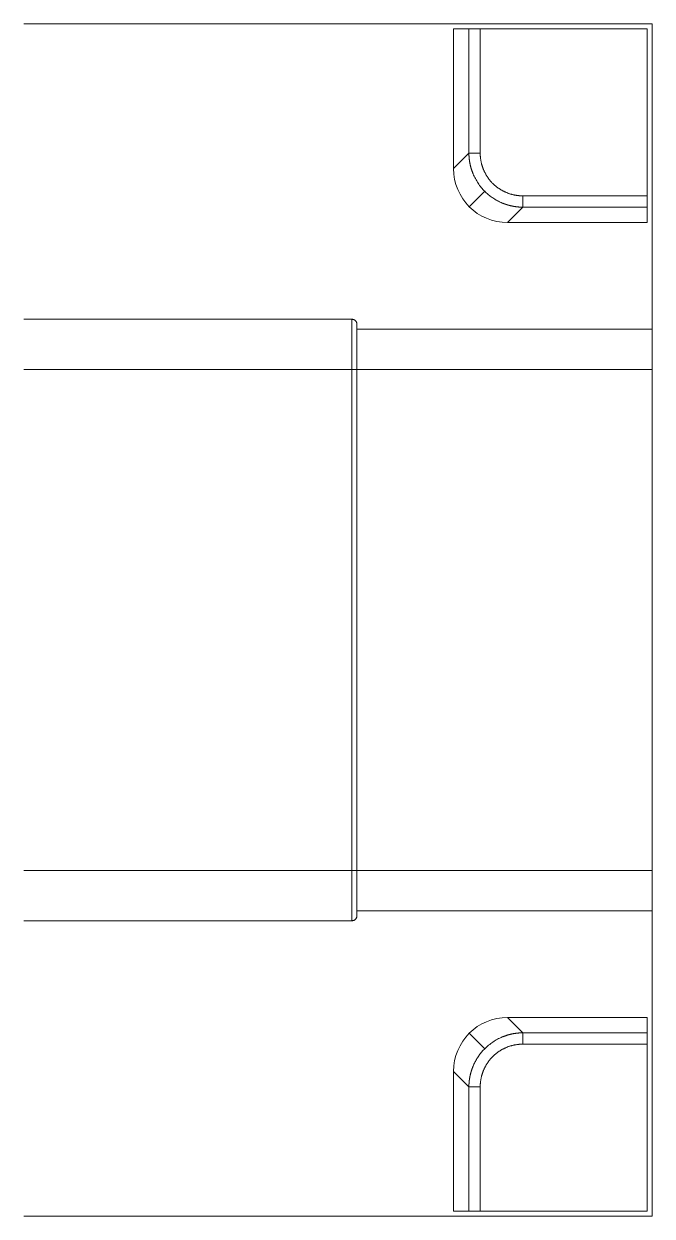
# Model space of a CAD drawing. Header units: millimetres. Extents: x 409 to 1151, y 1574 to 2099.
# Drawn here: x 684.7 to 748, y 1871.8 to 1991.8 of the extents above; entities that cross this region are included whole.
import ezdxf

# ---------------------------------------------------------------- set-up
doc = ezdxf.new("R2010")
doc.units = ezdxf.units.MM
doc.layers.add('core', color=7, linetype='Continuous', lineweight=20)

msp = doc.modelspace()

# ---------------------------------------------------------------- linework, layer by layer
at = {"layer": 'core', "linetype": 'Continuous'}
for p, q in [((684.738, 1991.786), (748.005, 1991.786)), ((728.005, 1991.286), (729.552, 1991.286)), ((728.005, 1991.286), (728.005, 1977.233)), ((729.552, 1991.286), (730.692, 1991.286)), ((729.552, 1978.78), (729.552, 1991.286)), ((730.692, 1991.286), (747.505, 1991.286)), ((730.692, 1991.286), (730.692, 1978.78)), ((747.505, 1991.286), (747.505, 1974.473)), ((748.005, 1991.786), (748.005, 1961.052)), ((728.005, 1977.233), (729.552, 1978.78)), ((731.15, 1974.932), (729.594, 1973.375)), ((734.999, 1974.473), (747.505, 1974.473)), ((747.505, 1974.473), (747.505, 1973.334)), ((734.999, 1973.334), (733.452, 1971.786)), ((747.505, 1973.334), (734.999, 1973.334)), ((747.505, 1971.786), (747.505, 1973.334)), ((733.452, 1971.786), (747.505, 1971.786)), ((717.773, 1962.056), (684.738, 1962.056)), ((717.773, 1962.056), (717.773, 1957.011)), ((718.277, 1961.552), (718.277, 1961.052)), ((718.277, 1961.052), (718.277, 1957.011)), ((748.005, 1957.011), (748.005, 1961.052)), ((717.773, 1957.011), (684.738, 1957.011)), ((718.277, 1957.011), (717.773, 1957.011)), ((717.773, 1957.011), (717.773, 1906.561)), ((718.277, 1906.561), (718.277, 1957.011)), ((718.277, 1957.011), (718.277, 1906.561)), ((718.277, 1957.011), (748.005, 1957.011)), ((748.005, 1906.561), (748.005, 1957.011)), ((717.773, 1906.561), (684.738, 1906.561)), ((718.277, 1906.561), (717.773, 1906.561)), ((717.773, 1901.516), (717.773, 1906.561)), ((718.277, 1906.561), (748.005, 1906.561)), ((718.277, 1906.561), (718.277, 1902.521)), ((748.005, 1902.521), (748.005, 1906.561)), ((718.277, 1902.521), (718.277, 1902.021)), ((748.005, 1902.521), (748.005, 1871.786)), ((684.738, 1901.516), (717.773, 1901.516)), ((747.505, 1891.786), (733.452, 1891.786)), ((733.452, 1891.786), (734.999, 1890.239)), ((747.505, 1891.786), (747.505, 1890.239)), ((731.15, 1888.641), (729.594, 1890.198)), ((734.999, 1890.239), (747.505, 1890.239)), ((747.505, 1890.239), (747.505, 1889.1)), ((747.505, 1889.1), (734.999, 1889.1)), ((747.505, 1889.1), (747.505, 1872.286)), ((728.005, 1886.34), (728.005, 1872.286)), ((729.552, 1884.793), (728.005, 1886.34)), ((729.552, 1872.286), (729.552, 1884.793)), ((730.692, 1884.793), (730.692, 1872.286)), ((728.005, 1872.286), (729.552, 1872.286)), ((730.692, 1872.286), (729.552, 1872.286)), ((747.505, 1872.286), (730.692, 1872.286)), ((748.005, 1871.786), (684.738, 1871.786))]:
    msp.add_line(p, q, dxfattribs=at)
for centre, major_axis in [((733.559, 1977.341), (3.965, 3.965)), ((733.559, 1886.232), (3.965, -3.965))]:
    msp.add_ellipse(centre, major_axis=major_axis, ratio=0.9808148, start_param=2.3658797, end_param=3.9173056, dxfattribs=at)
for points, degree in [([(730.692, 1978.78), (729.552, 1978.78)], 1), ([(730.692, 1978.78), (730.691, 1978.355), (730.856, 1977.518), (731.179, 1976.735), (731.65, 1976.028), (732.246, 1975.432), (732.953, 1974.961), (733.735, 1974.638), (734.573, 1974.473), (734.999, 1974.473)], 2), ([(734.999, 1973.334), (734.999, 1974.473)], 1), ([(734.999, 1889.1), (734.999, 1890.239)], 1), ([(734.999, 1889.1), (734.574, 1889.1), (733.736, 1888.935), (732.954, 1888.613), (732.247, 1888.142), (731.65, 1887.546), (731.179, 1886.839), (730.857, 1886.056), (730.691, 1885.219), (730.692, 1884.793)], 2), ([(729.552, 1884.793), (730.692, 1884.793)], 1)]:
    msp.add_open_spline(points, degree=degree, dxfattribs=at)
for points, knots in [([(734.999, 1973.334), (734.986, 1973.334), (734.96, 1973.334), (734.922, 1973.335), (734.884, 1973.335), (734.845, 1973.337), (734.807, 1973.338), (734.769, 1973.339), (734.731, 1973.341), (734.693, 1973.343), (734.655, 1973.346), (734.617, 1973.349), (734.579, 1973.351), (734.541, 1973.355), (734.504, 1973.358), (734.466, 1973.362), (734.429, 1973.366), (734.391, 1973.37), (734.354, 1973.374), (734.317, 1973.379), (734.279, 1973.384), (734.242, 1973.389), (734.205, 1973.394), (734.168, 1973.4), (734.132, 1973.406), (734.095, 1973.412), (734.058, 1973.418), (734.022, 1973.425), (733.985, 1973.432), (733.949, 1973.439), (733.913, 1973.446), (733.877, 1973.454), (733.841, 1973.461), (733.805, 1973.469), (733.769, 1973.478), (733.733, 1973.486), (733.698, 1973.495), (733.662, 1973.504), (733.627, 1973.513), (733.592, 1973.522), (733.557, 1973.532), (733.522, 1973.541), (733.487, 1973.551), (733.452, 1973.562), (733.418, 1973.572), (733.383, 1973.583), (733.349, 1973.594), (733.314, 1973.605), (733.28, 1973.616), (733.246, 1973.627), (733.212, 1973.639), (733.179, 1973.651), (733.145, 1973.663), (733.111, 1973.675), (733.078, 1973.688), (733.045, 1973.7), (733.012, 1973.713), (732.979, 1973.726), (732.946, 1973.74), (732.791, 1973.803), (732.52, 1973.929), (732.145, 1974.139), (731.791, 1974.377), (731.457, 1974.64), (731.121, 1974.952), (730.788, 1975.318), (730.47, 1975.745), (730.194, 1976.205), (730.031, 1976.549), (729.946, 1976.756), (729.922, 1976.818), (729.898, 1976.88), (729.876, 1976.943), (729.853, 1977.006), (729.832, 1977.069), (729.811, 1977.133), (729.791, 1977.198), (729.772, 1977.263), (729.753, 1977.328), (729.735, 1977.394), (729.718, 1977.46), (729.702, 1977.526), (729.686, 1977.593), (729.672, 1977.66), (729.658, 1977.728), (729.645, 1977.796), (729.632, 1977.864), (729.621, 1977.933), (729.61, 1978.002), (729.601, 1978.072), (729.592, 1978.141), (729.584, 1978.211), (729.577, 1978.281), (729.571, 1978.352), (729.565, 1978.423), (729.561, 1978.494), (729.557, 1978.565), (729.555, 1978.637), (729.553, 1978.708), (729.553, 1978.756), (729.552, 1978.78)], [0, 0, 0, 0, 0.0045036, 0.0090006, 0.013491, 0.0179749, 0.0224522, 0.0269229, 0.0313871, 0.0358447, 0.0402958, 0.0447403, 0.0491783, 0.0536097, 0.0580346, 0.062453, 0.0668648, 0.0712701, 0.0756689, 0.0800611, 0.0844469, 0.0888261, 0.0931988, 0.097565, 0.1019246, 0.1062778, 0.1106245, 0.1149646, 0.1192983, 0.1236255, 0.1279462, 0.1322604, 0.1365681, 0.1408693, 0.1451641, 0.1494524, 0.1537342, 0.1580095, 0.1622784, 0.1665409, 0.1707968, 0.1750463, 0.1792894, 0.183526, 0.1877562, 0.1919799, 0.1961972, 0.2004081, 0.2046126, 0.2088106, 0.2130022, 0.2171873, 0.2213661, 0.2255384, 0.2297044, 0.2338639, 0.238017, 0.2421638, 0.2463041, 0.2504381, 0.3009029, 0.3510863, 0.4009954, 0.4506371, 0.5000186, 0.5617728, 0.6239391, 0.6865313, 0.7495631, 0.7573024, 0.7650641, 0.7728482, 0.7806547, 0.7884838, 0.7963353, 0.8042094, 0.812106, 0.8200251, 0.8279669, 0.8359313, 0.8439183, 0.8519279, 0.8599603, 0.8680153, 0.8760931, 0.8841936, 0.8923168, 0.9004629, 0.9086317, 0.9168234, 0.925038, 0.9332753, 0.9415356, 0.9498188, 0.9581249, 0.966454, 0.974806, 0.983181, 0.991579, 1, 1, 1, 1]), ([(717.773, 1962.056), (717.789, 1962.056), (717.806, 1962.056), (717.839, 1962.052), (717.871, 1962.048), (717.903, 1962.04), (717.935, 1962.03), (717.95, 1962.024), (717.996, 1962.005), (718.025, 1961.99), (718.066, 1961.963), (718.08, 1961.953), (718.105, 1961.932), (718.118, 1961.92), (718.152, 1961.886), (718.173, 1961.86), (718.201, 1961.819), (718.21, 1961.805), (718.225, 1961.775), (718.239, 1961.746), (718.25, 1961.715), (718.26, 1961.683), (718.264, 1961.667), (718.274, 1961.618), (718.277, 1961.585), (718.277, 1961.552)], [0, 0, 0, 0, 0.0625, 0.0625, 0.125, 0.1875, 0.1875, 0.25, 0.25, 0.375, 0.375, 0.4375, 0.4375, 0.5, 0.5, 0.625, 0.625, 0.6875, 0.6875, 0.75, 0.8125, 0.8125, 0.875, 0.875, 1, 1, 1, 1]), ([(718.277, 1961.052), (720.971, 1961.052), (723.664, 1961.052), (733.574, 1961.052), (740.789, 1961.052), (748.005, 1961.052)], [0, 0, 0, 0, 0.2718313, 0.2718313, 1, 1, 1, 1]), ([(718.277, 1902.021), (718.277, 1901.988), (718.274, 1901.955), (718.264, 1901.906), (718.26, 1901.89), (718.251, 1901.859), (718.245, 1901.843), (718.226, 1901.797), (718.21, 1901.768), (718.183, 1901.727), (718.173, 1901.714), (718.152, 1901.688), (718.141, 1901.676), (718.106, 1901.641), (718.08, 1901.62), (718.039, 1901.592), (718.025, 1901.584), (717.996, 1901.568), (717.966, 1901.554), (717.935, 1901.543), (717.911, 1901.536), (717.903, 1901.534), (717.887, 1901.53), (717.879, 1901.528), (717.838, 1901.52), (717.805, 1901.516), (717.773, 1901.516)], [0, 0, 0, 0, 0.125, 0.125, 0.1875, 0.1875, 0.25, 0.25, 0.375, 0.375, 0.4375, 0.4375, 0.5, 0.5, 0.625, 0.625, 0.6875, 0.6875, 0.75, 0.8125, 0.8125, 0.84375, 0.84375, 0.875, 0.875, 1, 1, 1, 1]), ([(718.277, 1902.521), (720.971, 1902.521), (723.664, 1902.521), (733.574, 1902.521), (740.789, 1902.521), (748.005, 1902.521)], [0, 0, 0, 0, 0.2718313, 0.2718313, 1, 1, 1, 1]), ([(729.552, 1884.793), (729.552, 1884.806), (729.553, 1884.831), (729.553, 1884.87), (729.554, 1884.908), (729.555, 1884.946), (729.556, 1884.985), (729.558, 1885.023), (729.56, 1885.061), (729.562, 1885.099), (729.564, 1885.137), (729.567, 1885.175), (729.57, 1885.213), (729.573, 1885.25), (729.577, 1885.288), (729.58, 1885.326), (729.584, 1885.363), (729.588, 1885.4), (729.593, 1885.438), (729.597, 1885.475), (729.602, 1885.512), (729.607, 1885.549), (729.613, 1885.586), (729.619, 1885.623), (729.624, 1885.66), (729.631, 1885.697), (729.637, 1885.733), (729.643, 1885.77), (729.65, 1885.806), (729.657, 1885.842), (729.665, 1885.879), (729.672, 1885.915), (729.68, 1885.951), (729.688, 1885.987), (729.696, 1886.022), (729.705, 1886.058), (729.713, 1886.094), (729.722, 1886.129), (729.731, 1886.164), (729.741, 1886.2), (729.75, 1886.235), (729.76, 1886.27), (729.77, 1886.305), (729.78, 1886.339), (729.791, 1886.374), (729.801, 1886.409), (729.812, 1886.443), (729.823, 1886.477), (729.834, 1886.511), (729.846, 1886.545), (729.858, 1886.579), (729.869, 1886.613), (729.882, 1886.647), (729.894, 1886.68), (729.906, 1886.713), (729.919, 1886.747), (729.932, 1886.78), (729.945, 1886.813), (729.958, 1886.846), (730.022, 1887), (730.147, 1887.272), (730.358, 1887.646), (730.595, 1888.001), (730.859, 1888.334), (731.17, 1888.671), (731.537, 1889.003), (731.964, 1889.321), (732.423, 1889.597), (732.767, 1889.761), (732.975, 1889.845), (733.036, 1889.869), (733.099, 1889.893), (733.161, 1889.916), (733.224, 1889.938), (733.288, 1889.96), (733.352, 1889.981), (733.416, 1890.001), (733.481, 1890.02), (733.547, 1890.039), (733.612, 1890.056), (733.678, 1890.073), (733.745, 1890.09), (733.812, 1890.105), (733.879, 1890.12), (733.947, 1890.134), (734.015, 1890.147), (734.083, 1890.159), (734.152, 1890.171), (734.221, 1890.181), (734.29, 1890.191), (734.36, 1890.2), (734.43, 1890.208), (734.5, 1890.215), (734.571, 1890.221), (734.641, 1890.226), (734.712, 1890.231), (734.784, 1890.234), (734.855, 1890.237), (734.927, 1890.239), (734.975, 1890.239), (734.999, 1890.239)], [0, 0, 0, 0, 0.0045036, 0.0090006, 0.013491, 0.0179749, 0.0224522, 0.0269229, 0.0313871, 0.0358447, 0.0402958, 0.0447403, 0.0491783, 0.0536097, 0.0580346, 0.062453, 0.0668648, 0.0712701, 0.0756689, 0.0800611, 0.0844469, 0.0888261, 0.0931988, 0.097565, 0.1019246, 0.1062778, 0.1106245, 0.1149646, 0.1192983, 0.1236255, 0.1279462, 0.1322604, 0.1365681, 0.1408693, 0.1451641, 0.1494524, 0.1537342, 0.1580095, 0.1622784, 0.1665409, 0.1707968, 0.1750463, 0.1792894, 0.183526, 0.1877562, 0.1919799, 0.1961972, 0.2004081, 0.2046126, 0.2088106, 0.2130022, 0.2171873, 0.2213661, 0.2255384, 0.2297044, 0.2338639, 0.238017, 0.2421638, 0.2463041, 0.2504381, 0.3009029, 0.3510863, 0.4009954, 0.4506371, 0.5000186, 0.5617728, 0.6239391, 0.6865313, 0.7495631, 0.7573024, 0.7650641, 0.7728482, 0.7806547, 0.7884838, 0.7963353, 0.8042094, 0.812106, 0.8200251, 0.8279669, 0.8359313, 0.8439183, 0.8519279, 0.8599603, 0.8680153, 0.8760931, 0.8841936, 0.8923168, 0.9004629, 0.9086317, 0.9168234, 0.925038, 0.9332753, 0.9415356, 0.9498188, 0.9581249, 0.966454, 0.974806, 0.983181, 0.991579, 1, 1, 1, 1])]:
    msp.add_open_spline(points, degree=3, knots=knots, dxfattribs=at)

doc.saveas('drawing.dxf')
